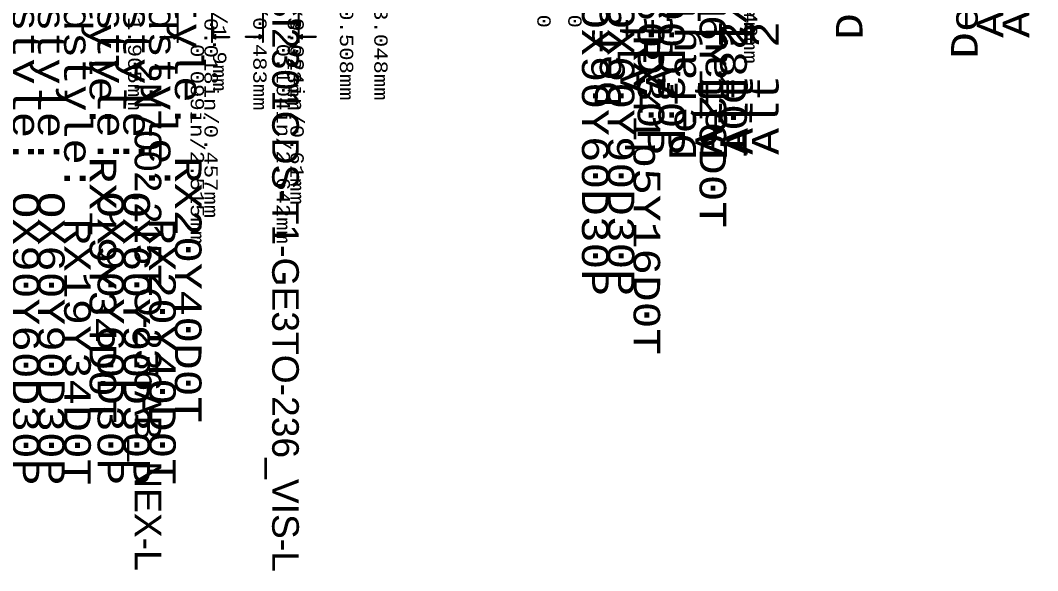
# Model space of a CAD drawing. Header units: inches. Extents: x -2.12 to 4.45, y -3.15 to 1.57.
# Drawn here: x 0.141 to 3.1, y -3.149 to -1.548 of the extents above; entities that cross this region are included whole.
import ezdxf

# ---------------------------------------------------------------- set-up
doc = ezdxf.new("R2010")
doc.units = ezdxf.units.IN
doc.header["$MEASUREMENT"] = 0
doc.layers.add('Measures', color=56, linetype='Continuous')
doc.layers.add('Top Value', color=56, linetype='Continuous')
doc.styles.add('Arial', font='', dxfattribs={"height": 0.2})
doc.styles.add('Courier New', font='', dxfattribs={"height": 0.2})
doc.styles.get('Arial').set_extended_font_data('Arial')
doc.styles.get('Courier New').set_extended_font_data('Courier New')

# ---------------------------------------------------------------- blocks, each defined once
blk = doc.blocks.new('SOD_123_ONS_L_6')
at = {"layer": 'Measures', "style": 'Courier New'}
for s, height, p in [('0.02in/0.508mm', 0.03875, (-0.214, 0.084)), ('Default Padstyle: RX36Y28D0T', 0.0775, (-0.599, -0.339)), ('Alt 1 Padstyle: OX60Y90D30P', 0.0775, (-0.583, -0.414)), ('Alt 2 Padstyle: OX90Y60D30P', 0.0775, (-0.583, -0.489))]:
    blk.add_text(s, height=height, dxfattribs=at).set_placement(p)
blk = doc.blocks.new('SOD_123_ONS_L_7')
at = {"layer": 'Measures', "style": 'Courier New'}
for s, height, p in [('0.02in/0.508mm', 0.03875, (-0.214, 0.084)), ('Default Padstyle: RX36Y28D0T', 0.0775, (-0.599, -0.339)), ('Alt 1 Padstyle: OX60Y90D30P', 0.0775, (-0.583, -0.414)), ('Alt 2 Padstyle: OX90Y60D30P', 0.0775, (-0.583, -0.489))]:
    blk.add_text(s, height=height, dxfattribs=at).set_placement(p)
blk = doc.blocks.new('SOD323_NEX_L_8')
at = {"layer": 'Measures', "style": 'Courier New'}
blk.add_text('Default Padstyle: RX41p5Y16D0T', height=0.0775, dxfattribs=at).set_placement((-0.644, -0.333))
blk = doc.blocks.new('SOD323_NEX_L_10')
at = {"layer": 'Measures', "style": 'Courier New'}
for s, p in [('Default Padstyle: RX41p5Y16D0T', (-0.644, -0.333)), ('Alt 1 Padstyle: OX60Y90D30P', (-0.583, -0.408)), ('Alt 2 Padstyle: OX90Y60D30P', (-0.583, -0.483))]:
    blk.add_text(s, height=0.0775, dxfattribs=at).set_placement(p)
blk = doc.blocks.new('SOD323_NEX_L_11')
at = {"layer": 'Measures', "style": 'Courier New'}
for s, height, p in [('0.016in/0.406mm', 0.03875, (0.173, -0.012)), ('0.053in/1.346mm', 0.03875, (0.256, -0.012)), ('Default Padstyle: RX41p5Y16D0T', 0.0775, (-0.644, -0.333)), ('Alt 1 Padstyle: OX60Y90D30P', 0.0775, (-0.583, -0.408)), ('Alt 2 Padstyle: OX90Y60D30P', 0.0775, (-0.583, -0.483))]:
    blk.add_text(s, height=height, dxfattribs=at).set_placement(p)
blk = doc.blocks.new('TO_236_VIS_L_90')
at = {"layer": 'Measures', "const_width": 0.006}
for points in [[(0.21, 0.052), (0.21, 0.102)], [(0.215, 0.062), (0.205, 0.062)], [(0.21, 0.052), (0.205, 0.062)], [(0.21, 0.052), (0.215, 0.062)], [(0.21, 0.052), (0.135, 0.052)], [(0.225, 0.052), (0.21, 0.052)], [(0.21, -0.052), (0.037, -0.052)], [(0.205, -0.062), (0.21, -0.052)], [(0.215, -0.062), (0.205, -0.062)], [(0.215, -0.062), (0.21, -0.052)], [(0.21, -0.102), (0.21, -0.052)], [(0.225, -0.052), (0.21, -0.052)]]:
    blk.add_lwpolyline(points, dxfattribs=at)
at = {"layer": 'Measures', "const_width": 0.003}
for points in [[(0.2085, 0.102, 1), (0.2115, 0.102, 1)], [(0.2035, 0.062, 1), (0.2065, 0.062, 1)], [(0.2035, 0.062, 1), (0.2065, 0.062, 1)], [(0.2135, 0.062, 1), (0.2165, 0.062, 1)], [(0.2135, 0.062, 1), (0.2165, 0.062, 1)], [(0.2085, 0.052, 1), (0.2115, 0.052, 1)], [(0.2085, 0.052, 1), (0.2115, 0.052, 1)], [(0.2085, 0.052, 1), (0.2115, 0.052, 1)], [(0.2085, 0.052, 1), (0.2115, 0.052, 1)], [(0.2085, 0.052, 1), (0.2115, 0.052, 1)], [(0.2235, 0.052, 1), (0.2265, 0.052, 1)], [(0.2035, -0.062, 1), (0.2065, -0.062, 1)], [(0.2035, -0.062, 1), (0.2065, -0.062, 1)], [(0.2085, -0.052, 1), (0.2115, -0.052, 1)], [(0.2085, -0.052, 1), (0.2115, -0.052, 1)], [(0.2085, -0.052, 1), (0.2115, -0.052, 1)], [(0.2085, -0.052, 1), (0.2115, -0.052, 1)], [(0.2085, -0.052, 1), (0.2115, -0.052, 1)], [(0.2135, -0.062, 1), (0.2165, -0.062, 1)], [(0.2135, -0.062, 1), (0.2165, -0.062, 1)], [(0.2235, -0.052, 1), (0.2265, -0.052, 1)], [(0.2085, -0.102, 1), (0.2115, -0.102, 1)]]:
    blk.add_lwpolyline(points, format="xyb", close=True, dxfattribs=at)
at = {"layer": 'Measures', "style": 'Courier New'}
for s, height, p in [('0.12in/3.048mm', 0.03875, (-0.148, 0.272)), ('0.02in/0.508mm', 0.03875, (-0.148, 0.172)), ('0.024in/0.61mm', 0.03875, (0.155, 0.028)), ('0.104in/2.642mm', 0.03875, (0.23, -0.012)), ('0.075in/1.9mm', 0.03875, (-0.136, -0.197)), ('Top Padstyle: RX20Y40D0T', 0.0775, (-0.53, -0.308)), ('Bottom Padstyle: RX20Y40D0T', 0.0775, (-0.583, -0.383)), ('Alt 1 Padstyle: OX60Y90D30P', 0.0775, (-0.583, -0.458)), ('Alt 2 Padstyle: OX90Y60D30P', 0.0775, (-0.583, -0.533))]:
    blk.add_text(s, height=height, dxfattribs=at).set_placement(p)
blk = doc.blocks.new('TO_236AB_NEX_L_93')
at = {"layer": 'Measures', "const_width": 0.006}
for points in [[(0.21, 0.05), (0.21, 0.1)], [(0.214, 0.06), (0.204, 0.06)], [(0.21, 0.05), (0.204, 0.06)], [(0.21, 0.05), (0.214, 0.06)], [(0.21, 0.05), (0.134, 0.05)], [(0.224, 0.05), (0.21, 0.05)], [(0.21, -0.05), (0.038, -0.05)], [(0.204, -0.06), (0.21, -0.05)], [(0.214, -0.06), (0.204, -0.06)], [(0.214, -0.06), (0.21, -0.05)], [(0.21, -0.1), (0.21, -0.05)], [(0.224, -0.05), (0.21, -0.05)]]:
    blk.add_lwpolyline(points, dxfattribs=at)
at = {"layer": 'Measures', "const_width": 0.003}
for points in [[(0.2085, 0.1, 1), (0.2115, 0.1, 1)], [(0.2025, 0.06, 1), (0.2055, 0.06, 1)], [(0.2025, 0.06, 1), (0.2055, 0.06, 1)], [(0.2125, 0.06, 1), (0.2155, 0.06, 1)], [(0.2125, 0.06, 1), (0.2155, 0.06, 1)], [(0.2085, 0.05, 1), (0.2115, 0.05, 1)], [(0.2085, 0.05, 1), (0.2115, 0.05, 1)], [(0.2085, 0.05, 1), (0.2115, 0.05, 1)], [(0.2085, 0.05, 1), (0.2115, 0.05, 1)], [(0.2085, 0.05, 1), (0.2115, 0.05, 1)], [(0.2225, 0.05, 1), (0.2255, 0.05, 1)], [(0.2025, -0.06, 1), (0.2055, -0.06, 1)], [(0.2025, -0.06, 1), (0.2055, -0.06, 1)], [(0.2085, -0.05, 1), (0.2115, -0.05, 1)], [(0.2085, -0.05, 1), (0.2115, -0.05, 1)], [(0.2085, -0.05, 1), (0.2115, -0.05, 1)], [(0.2085, -0.05, 1), (0.2115, -0.05, 1)], [(0.2085, -0.05, 1), (0.2115, -0.05, 1)], [(0.2125, -0.06, 1), (0.2155, -0.06, 1)], [(0.2125, -0.06, 1), (0.2155, -0.06, 1)], [(0.2225, -0.05, 1), (0.2255, -0.05, 1)], [(0.2085, -0.1, 1), (0.2115, -0.1, 1)]]:
    blk.add_lwpolyline(points, format="xyb", close=True, dxfattribs=at)
at = {"layer": 'Measures', "style": 'Courier New'}
for s, height, p in [('0.119in/3.023mm', 0.03875, (-0.159, 0.27)), ('0.019in/0.483mm', 0.03875, (-0.159, 0.17)), ('0.018in/0.457mm', 0.03875, (0.154, 0.028)), ('0.099in/2.515mm', 0.03875, (0.23, -0.012)), ('0.075in/1.905mm', 0.03875, (-0.159, -0.194)), ('Top Padstyle: RX19Y34D0T', 0.0775, (-0.53, -0.306)), ('Bottom Padstyle: RX19Y34D0T', 0.0775, (-0.583, -0.38)), ('Alt 1 Padstyle: OX60Y90D30P', 0.0775, (-0.583, -0.456)), ('Alt 2 Padstyle: OX90Y60D30P', 0.0775, (-0.583, -0.53))]:
    blk.add_text(s, height=height, dxfattribs=at).set_placement(p)
blk = doc.blocks.new('IND_VLS3012HBX_3R3M_TDK_L_94')
at = {"layer": 'Measures', "style": 'Courier New'}
for s, p in [('Default Padstyle: RX46Y120D0T', (-0.621, -0.336)), ('Alt 1 Padstyle: OX60Y90D30P', (-0.583, -0.411)), ('Alt 2 Padstyle: OX90Y60D30P', (-0.583, -0.486))]:
    blk.add_text(s, height=0.0775, dxfattribs=at).set_placement(p)
blk = doc.blocks.new('RP2040TR7_RPI_L_111')
at = {"layer": 'Measures', "style": 'Courier New'}
for s, p in [('Default Padstyle: RX7Y28D0T', (-0.576, -0.456)), ('Heat Tab Padstyle: RX126Y126D0T', (-0.681, -0.516)), ('Alt 1 Padstyle: OX60Y90D30P', (-0.583, -0.636)), ('Alt 2 Padstyle: OX90Y60D30P', (-0.583, -0.696))]:
    blk.add_text(s, height=0.0775, dxfattribs=at).set_placement(p)

msp = doc.modelspace()

# ---------------------------------------------------------------- block references
for name, p, rotation in [('SOD323_NEX_L_8', (2.2578, -0.96061), 90), ('SOD323_NEX_L_10', (2.5928, -1.01561), 90), ('IND_VLS3012HBX_3R3M_TDK_L_94', (1.5528, -1.18061), 90), ('RP2040TR7_RPI_L_111', (2.6328, -0.42561), 270), ('SOD_123_ONS_L_7', (1.7678, -1.35561), 90), ('SOD_123_ONS_L_6', (1.8578, -1.35561), 90), ('SOD323_NEX_L_11', (2.2578, -0.83561), 270), ('TO_236AB_NEX_L_93', (0.6488, -1.38661), 270), ('TO_236_VIS_L_90', (0.8988, -1.38561), 270)]:
    msp.add_blockref(name, p, dxfattribs=dict(rotation=rotation))

# ---------------------------------------------------------------- texts
at = {"layer": 'Top Value', "style": 'Arial'}
for s, p in [('SI2301CDS-T1-GE3TO-236_VIS-L', (0.8738, -1.46761)), ('2N7002,215TO-236AB_NEX-L', (0.4738, -1.66861))]:
    msp.add_text(s, height=0.0775, rotation=270, dxfattribs=at).set_placement(p)

doc.saveas('drawing.dxf')
